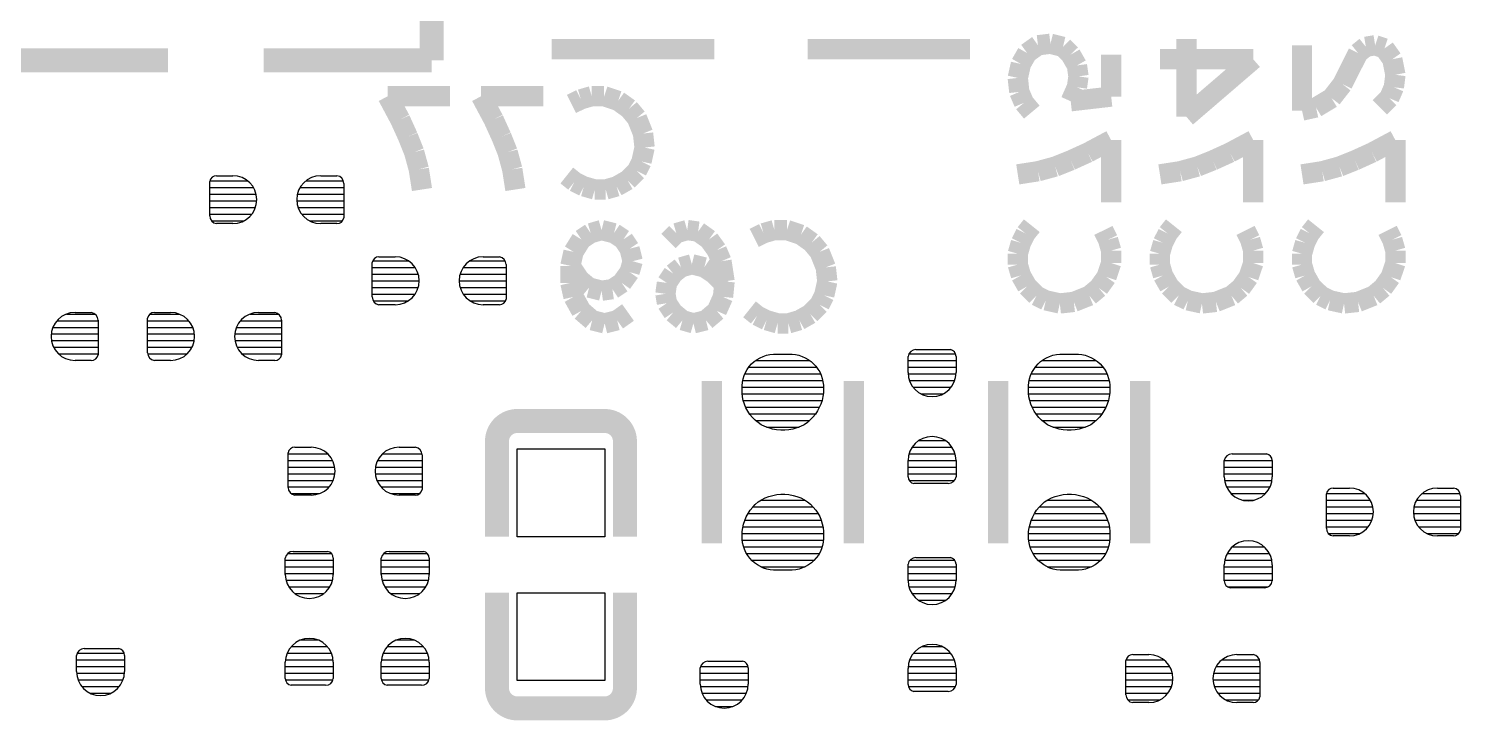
# Model space of a CAD drawing. Extents: x 175.8 to 218.8, y 273.2 to 311.2.
# Drawn here: x 199.17 to 208.13, y 287.43 to 291.76 of the extents above; entities that cross this region are included whole.
import ezdxf

# ---------------------------------------------------------------- set-up
doc = ezdxf.new("R2010")
doc.units = 0
doc.layers.add('MA_DETAILS', color=254, linetype='CONTINUOUS')

# ---------------------------------------------------------------- blocks, each defined once
blk = doc.blocks.new('FIGURE_SQUARE')
blk.add_lwpolyline([(-0.5, -0.5), (-0.5, 0.5), (0.5, 0.5), (0.5, -0.5)], close=True)

msp = doc.modelspace()

# ---------------------------------------------------------------- linework, layer by layer
at = {"layer": 'MA_DETAILS'}
for points, const_width in [([(201.695304, 292.761924), (201.695304, 291.562028)], 0.150114), ([(205.420214, 291.606732), (205.488286, 291.6555)], 0.127), ([(205.488286, 291.6555), (205.566264, 291.665152)], 0.127), ([(205.566264, 291.665152), (205.644242, 291.645848)], 0.127), ([(205.644242, 291.645848), (205.692756, 291.59708)], 0.127), ([(206.416402, 291.207698), (206.416402, 291.694362)], 0.127), ([(207.139794, 291.24656), (207.139794, 291.6555)], 0.127), ([(207.539082, 291.645848), (207.490314, 291.606732)], 0.127), ([(207.597502, 291.6555), (207.539082, 291.645848)], 0.127), ([(207.655922, 291.635942), (207.597502, 291.6555)], 0.127), ([(198.995284, 291.562028), (200.04532, 291.562028)], 0.150114), ([(201.695304, 291.562028), (200.645268, 291.562028)], 0.150114), ([(202.446636, 291.631878), (203.462636, 291.631878)], 0.127), ([(204.046836, 291.631878), (205.062836, 291.631878)], 0.127), ([(205.381352, 291.53866), (205.420214, 291.606732)], 0.127), ([(205.692756, 291.59708), (205.731872, 291.529008)], 0.127), ([(205.945994, 291.33419), (205.945994, 291.59708)], 0.127), ([(206.250794, 291.56787), (206.834994, 291.56787)], 0.127), ([(206.834994, 291.56787), (206.416402, 291.207698)], 0.127), ([(207.490314, 291.606732), (207.393032, 291.412168)], 0.127), ([(207.704436, 291.56787), (207.655922, 291.635942)], 0.127), ([(207.723994, 291.470588), (207.704436, 291.56787)], 0.127), ([(205.361794, 291.45103), (205.381352, 291.53866)], 0.127), ([(205.731872, 291.529008), (205.741524, 291.460682)], 0.127), ([(207.714342, 291.39261), (207.723994, 291.470588)], 0.127), ([(205.371446, 291.3634), (205.361794, 291.45103)], 0.127), ([(205.731872, 291.39261), (205.692756, 291.30498)], 0.127), ([(205.741524, 291.460682), (205.731872, 291.39261)], 0.127), ([(207.393032, 291.412168), (207.324706, 291.324538)], 0.127), ([(207.685132, 291.324538), (207.714342, 291.39261)], 0.127), ([(201.420222, 291.336476), (201.809858, 291.336476)], 0.127), ([(201.4982, 291.190426), (201.420222, 291.336476)], 0.127), ([(202.004676, 291.336476), (202.394312, 291.336476)], 0.127), ([(202.082654, 291.190426), (202.004676, 291.336476)], 0.127), ([(202.569826, 291.287708), (202.628246, 291.316918)], 0.127), ([(202.628246, 291.316918), (202.696318, 291.336476)], 0.127), ([(202.696318, 291.336476), (202.774296, 291.336476)], 0.127), ([(202.774296, 291.336476), (202.861926, 291.307266)], 0.127), ([(202.861926, 291.307266), (202.929998, 291.258498)], 0.127), ([(205.400656, 291.295328), (205.371446, 291.3634)], 0.127), ([(205.449424, 291.236908), (205.400656, 291.295328)], 0.127), ([(205.692756, 291.30498), (205.945994, 291.33419)], 0.127), ([(207.324706, 291.324538), (207.227424, 291.266118)], 0.127), ([(207.626712, 291.266118), (207.685132, 291.324538)], 0.127), ([(202.929998, 291.258498), (202.978766, 291.200078)], 0.127), ([(202.978766, 291.200078), (203.017628, 291.102796)], 0.127), ([(207.227424, 291.266118), (207.139794, 291.24656)], 0.127), ([(201.546968, 291.083238), (201.4982, 291.190426)], 0.127), ([(202.131422, 291.083238), (202.082654, 291.190426)], 0.127), ([(201.58583, 290.985956), (201.546968, 291.083238)], 0.127), ([(202.170284, 290.985956), (202.131422, 291.083238)], 0.127), ([(203.017628, 291.102796), (203.02728, 291.015166)], 0.127), ([(205.799944, 290.983416), (205.945994, 291.061394)], 0.127), ([(205.945994, 291.061394), (205.945994, 290.671758)], 0.127), ([(206.688944, 290.983416), (206.834994, 291.061394)], 0.127), ([(206.834994, 291.061394), (206.834994, 290.671758)], 0.127), ([(207.577944, 290.983416), (207.723994, 291.061394)], 0.127), ([(207.723994, 291.061394), (207.723994, 290.671758)], 0.127), ([(201.61504, 290.878768), (201.58583, 290.985956)], 0.127), ([(202.199494, 290.878768), (202.170284, 290.985956)], 0.127), ([(203.007976, 290.927536), (202.978766, 290.869116)], 0.127), ([(203.02728, 291.015166), (203.007976, 290.927536)], 0.127), ([(205.595474, 290.895786), (205.692756, 290.934648)], 0.127), ([(205.692756, 290.934648), (205.799944, 290.983416)], 0.127), ([(206.484474, 290.895786), (206.581756, 290.934648)], 0.127), ([(206.581756, 290.934648), (206.688944, 290.983416)], 0.127), ([(207.373474, 290.895786), (207.470756, 290.934648)], 0.127), ([(207.470756, 290.934648), (207.577944, 290.983416)], 0.127), ([(201.634598, 290.752276), (201.61504, 290.878768)], 0.127), ([(202.219052, 290.752276), (202.199494, 290.878768)], 0.127), ([(202.58913, 290.801044), (202.540616, 290.839906)], 0.127), ([(202.978766, 290.869116), (202.920346, 290.810696)], 0.127), ([(205.361794, 290.847018), (205.488286, 290.866576)], 0.127), ([(205.488286, 290.866576), (205.595474, 290.895786)], 0.127), ([(206.250794, 290.847018), (206.377286, 290.866576)], 0.127), ([(206.377286, 290.866576), (206.484474, 290.895786)], 0.127), ([(207.139794, 290.847018), (207.266286, 290.866576)], 0.127), ([(207.266286, 290.866576), (207.373474, 290.895786)], 0.127), ([(202.64755, 290.771834), (202.58913, 290.801044)], 0.127), ([(202.715876, 290.752276), (202.64755, 290.771834)], 0.127), ([(202.783948, 290.752276), (202.715876, 290.752276)], 0.127), ([(202.85202, 290.771834), (202.783948, 290.752276)], 0.127), ([(202.920346, 290.810696), (202.85202, 290.771834)], 0.127), ([(202.631548, 290.439856), (202.689968, 290.478718)], 0.127), ([(202.689968, 290.478718), (202.75804, 290.498276)], 0.127), ([(202.75804, 290.498276), (202.836018, 290.478718)], 0.127), ([(202.836018, 290.478718), (202.894438, 290.439856)], 0.127), ([(203.225654, 290.478718), (203.176886, 290.430204)], 0.127), ([(203.293726, 290.498276), (203.225654, 290.478718)], 0.127), ([(203.362052, 290.488624), (203.293726, 290.498276)], 0.127), ([(203.430124, 290.439856), (203.362052, 290.488624)], 0.127), ([(203.712826, 290.449508), (203.771246, 290.478718)], 0.127), ([(203.771246, 290.478718), (203.839318, 290.498276)], 0.127), ([(203.839318, 290.498276), (203.917296, 290.498276)], 0.127), ([(203.917296, 290.498276), (204.004926, 290.469066)], 0.127), ([(205.410562, 290.47694), (205.449424, 290.525454)], 0.127), ([(205.897226, 290.496244), (205.926436, 290.437824)], 0.127), ([(206.299562, 290.47694), (206.338424, 290.525454)], 0.127), ([(206.786226, 290.496244), (206.815436, 290.437824)], 0.127), ([(207.188562, 290.47694), (207.227424, 290.525454)], 0.127), ([(207.675226, 290.496244), (207.704436, 290.437824)], 0.127), ([(202.58278, 290.361878), (202.631548, 290.439856)], 0.127), ([(202.894438, 290.439856), (202.9333, 290.381436)], 0.127), ([(203.478892, 290.371784), (203.430124, 290.439856)], 0.127), ([(204.004926, 290.469066), (204.072998, 290.420298)], 0.127), ([(204.072998, 290.420298), (204.121766, 290.361878)], 0.127), ([(205.361794, 290.350194), (205.381352, 290.41852)], 0.127), ([(205.381352, 290.41852), (205.410562, 290.47694)], 0.127), ([(205.926436, 290.437824), (205.945994, 290.369752)], 0.127), ([(206.250794, 290.350194), (206.270352, 290.41852)], 0.127), ([(206.270352, 290.41852), (206.299562, 290.47694)], 0.127), ([(206.815436, 290.437824), (206.834994, 290.369752)], 0.127), ([(207.139794, 290.350194), (207.159352, 290.41852)], 0.127), ([(207.159352, 290.41852), (207.188562, 290.47694)], 0.127), ([(207.704436, 290.437824), (207.723994, 290.369752)], 0.127), ([(202.563222, 290.274248), (202.58278, 290.361878)], 0.127), ([(202.9333, 290.381436), (202.952858, 290.303458)], 0.127), ([(202.952858, 290.303458), (202.9333, 290.235386)], 0.127), ([(203.508102, 290.303458), (203.478892, 290.371784)], 0.127), ([(203.527406, 290.176966), (203.508102, 290.303458)], 0.127), ([(204.121766, 290.361878), (204.160628, 290.264596)], 0.127), ([(205.361794, 290.282122), (205.361794, 290.350194)], 0.127), ([(205.945994, 290.369752), (205.945994, 290.291774)], 0.127), ([(206.250794, 290.282122), (206.250794, 290.350194)], 0.127), ([(206.834994, 290.369752), (206.834994, 290.291774)], 0.127), ([(207.139794, 290.282122), (207.139794, 290.350194)], 0.127), ([(207.723994, 290.369752), (207.723994, 290.291774)], 0.127), ([(202.621642, 290.186618), (202.563222, 290.274248)], 0.127), ([(202.563222, 290.167314), (202.563222, 290.274248)], 0.127), ([(202.9333, 290.235386), (202.884532, 290.167314)], 0.127), ([(203.206096, 290.225734), (203.167234, 290.167314)], 0.127), ([(203.254864, 290.264596), (203.206096, 290.225734)], 0.127), ([(203.322936, 290.284154), (203.254864, 290.264596)], 0.127), ([(203.400914, 290.264596), (203.322936, 290.284154)], 0.127), ([(203.459334, 290.225734), (203.400914, 290.264596)], 0.127), ([(203.527406, 290.157408), (203.459334, 290.225734)], 0.127), ([(204.160628, 290.264596), (204.17028, 290.176966)], 0.127), ([(205.381352, 290.21405), (205.361794, 290.282122)], 0.127), ([(205.420214, 290.145724), (205.381352, 290.21405)], 0.127), ([(205.945994, 290.291774), (205.916784, 290.204144)], 0.127), ([(206.270352, 290.21405), (206.250794, 290.282122)], 0.127), ([(206.309214, 290.145724), (206.270352, 290.21405)], 0.127), ([(206.834994, 290.291774), (206.805784, 290.204144)], 0.127), ([(207.159352, 290.21405), (207.139794, 290.282122)], 0.127), ([(207.198214, 290.145724), (207.159352, 290.21405)], 0.127), ([(207.723994, 290.291774), (207.694784, 290.204144)], 0.127), ([(202.58278, 290.079684), (202.563222, 290.167314)], 0.127), ([(202.680062, 290.138104), (202.621642, 290.186618)], 0.127), ([(202.75804, 290.118546), (202.680062, 290.138104)], 0.127), ([(202.826112, 290.128198), (202.75804, 290.118546)], 0.127), ([(202.884532, 290.167314), (202.826112, 290.128198)], 0.127), ([(203.167234, 290.167314), (203.157582, 290.098988)], 0.127), ([(203.517754, 290.079684), (203.527406, 290.176966)], 0.127), ([(204.17028, 290.176966), (204.150976, 290.089336)], 0.127), ([(205.478634, 290.087304), (205.420214, 290.145724)], 0.127), ([(205.868016, 290.136072), (205.809596, 290.087304)], 0.127), ([(205.916784, 290.204144), (205.868016, 290.136072)], 0.127), ([(206.367634, 290.087304), (206.309214, 290.145724)], 0.127), ([(206.757016, 290.136072), (206.698596, 290.087304)], 0.127), ([(206.805784, 290.204144), (206.757016, 290.136072)], 0.127), ([(207.256634, 290.087304), (207.198214, 290.145724)], 0.127), ([(207.646016, 290.136072), (207.587596, 290.087304)], 0.127), ([(207.694784, 290.204144), (207.646016, 290.136072)], 0.127), ([(202.631548, 289.992054), (202.58278, 290.079684)], 0.127), ([(203.157582, 290.098988), (203.167234, 290.040568)], 0.127), ([(203.167234, 290.040568), (203.206096, 289.982148)], 0.127), ([(203.478892, 289.992054), (203.517754, 290.079684)], 0.127), ([(204.121766, 290.030916), (204.063346, 289.972496)], 0.127), ([(204.150976, 290.089336), (204.121766, 290.030916)], 0.127), ([(205.537054, 290.058094), (205.478634, 290.087304)], 0.127), ([(205.624684, 290.03879), (205.537054, 290.058094)], 0.127), ([(205.712314, 290.048442), (205.624684, 290.03879)], 0.127), ([(205.809596, 290.087304), (205.712314, 290.048442)], 0.127), ([(206.426054, 290.058094), (206.367634, 290.087304)], 0.127), ([(206.513684, 290.03879), (206.426054, 290.058094)], 0.127), ([(206.601314, 290.048442), (206.513684, 290.03879)], 0.127), ([(206.698596, 290.087304), (206.601314, 290.048442)], 0.127), ([(207.315054, 290.058094), (207.256634, 290.087304)], 0.127), ([(207.402684, 290.03879), (207.315054, 290.058094)], 0.127), ([(207.490314, 290.048442), (207.402684, 290.03879)], 0.127), ([(207.587596, 290.087304), (207.490314, 290.048442)], 0.127), ([(202.69962, 289.933634), (202.631548, 289.992054)], 0.127), ([(202.923648, 289.982148), (202.855322, 289.933634)], 0.127), ([(203.206096, 289.982148), (203.264516, 289.933634)], 0.127), ([(203.410566, 289.933634), (203.478892, 289.992054)], 0.127), ([(203.73213, 289.962844), (203.683616, 290.001706)], 0.127), ([(203.79055, 289.933634), (203.73213, 289.962844)], 0.127), ([(204.063346, 289.972496), (203.99502, 289.933634)], 0.127), ([(202.777598, 289.914076), (202.69962, 289.933634)], 0.127), ([(202.855322, 289.933634), (202.777598, 289.914076)], 0.127), ([(203.264516, 289.933634), (203.332842, 289.914076)], 0.127), ([(203.332842, 289.914076), (203.410566, 289.933634)], 0.127), ([(203.858876, 289.914076), (203.79055, 289.933634)], 0.127), ([(203.926948, 289.914076), (203.858876, 289.914076)], 0.127), ([(203.99502, 289.933634), (203.926948, 289.914076)], 0.127), ([(203.447396, 289.552634), (203.447396, 288.536634)], 0.127), ([(204.336396, 288.536634), (204.336396, 289.552634)], 0.127), ([(205.239112, 289.552634), (205.239112, 288.536634)], 0.127), ([(206.128112, 288.536634), (206.128112, 289.552634)], 0.127), ([(202.777344, 289.302698), (202.23099, 289.302698)], 0.150114), ([(202.10399, 289.175698), (202.10399, 288.578036)], 0.150114), ([(202.904344, 289.175698), (202.904344, 288.578036)], 0.150114), ([(202.10399, 287.629854), (202.10399, 288.227516)], 0.150114), ([(202.904344, 287.629854), (202.904344, 288.227516)], 0.150114), ([(202.23099, 287.502854), (202.777344, 287.502854)], 0.150114)]:
    msp.add_lwpolyline(points, dxfattribs=dict(at, const_width=const_width))
for points in [[(200.349612, 290.83889, 0.365699), (200.307194, 290.803076)], [(200.451212, 290.538662, 1), (200.451212, 290.83889)], [(201.001376, 290.83889, 1), (201.001376, 290.538662)], [(201.145394, 290.790376, 0.375524), (201.102976, 290.83889)], [(200.307194, 290.587176, 0.375524), (200.349612, 290.538662)], [(201.102976, 290.538662, 0.365699), (201.145394, 290.574476)], [(201.365612, 290.33089, 0.365699), (201.323194, 290.295076)], [(201.467212, 290.030662, 1), (201.467212, 290.33089)], [(202.017376, 290.33089, 1), (202.017376, 290.030662)], [(202.161394, 290.282376, 0.375524), (202.118976, 290.33089)], [(201.323194, 290.079176, 0.375524), (201.365612, 290.030662)], [(202.118976, 290.030662, 0.365699), (202.161394, 290.066476)], [(199.464168, 289.982148, 1), (199.464168, 289.68192)], [(199.608186, 289.933634, 0.375524), (199.565768, 289.982148)], [(199.960484, 289.982148, 0.365699), (199.918066, 289.946334)], [(200.062084, 289.68192, 1), (200.062084, 289.982148)], [(200.612248, 289.982148, 1), (200.612248, 289.68192)], [(200.756266, 289.933634, 0.375524), (200.713848, 289.982148)], [(204.724, 289.749484, 0.375524), (204.675486, 289.707066)], [(204.975714, 289.707066, 0.365699), (204.9399, 289.749484)], [(199.565768, 289.68192, 0.365699), (199.608186, 289.717734)], [(199.918066, 289.730434, 0.375524), (199.960484, 289.68192)], [(200.713848, 289.68192, 0.365699), (200.756266, 289.717734)], [(204.675486, 289.605466, 1), (204.975714, 289.605466)], [(204.975714, 289.055302, 1), (204.675486, 289.055302)], [(200.839578, 289.138614, 0.365699), (200.79716, 289.1028)], [(200.941178, 288.838386, 1), (200.941178, 289.138614)], [(201.491342, 289.138614, 1), (201.491342, 288.838386)], [(201.63536, 289.0901, 0.375524), (201.592942, 289.138614)], [(206.702152, 289.096704, 0.375524), (206.653638, 289.054286)], [(206.953866, 289.054286, 0.365699), (206.918052, 289.096704)], [(204.675486, 288.953702, 0.365699), (204.7113, 288.911284)], [(204.9272, 288.911284, 0.375524), (204.975714, 288.953702)], [(206.653638, 288.952686, 1), (206.953866, 288.952686)], [(200.79716, 288.8869, 0.375524), (200.839578, 288.838386)], [(201.592942, 288.838386, 0.365699), (201.63536, 288.8742)], [(207.334612, 288.88309, 0.365699), (207.292194, 288.847276)], [(207.436212, 288.582862, 1), (207.436212, 288.88309)], [(207.986376, 288.88309, 1), (207.986376, 288.582862)], [(208.130394, 288.834576, 0.375524), (208.087976, 288.88309)], [(207.292194, 288.631376, 0.375524), (207.334612, 288.582862)], [(208.087976, 288.582862, 0.365699), (208.130394, 288.618676)], [(200.828402, 288.48558, 0.375524), (200.779888, 288.443162)], [(201.080116, 288.443162, 0.365699), (201.044302, 288.48558)], [(201.428604, 288.48558, 0.375524), (201.38009, 288.443162)], [(201.680318, 288.443162, 0.365699), (201.644504, 288.48558)], [(206.953866, 288.402522, 1), (206.653638, 288.402522)], [(204.724, 288.447734, 0.375524), (204.675486, 288.405316)], [(204.975714, 288.405316, 0.365699), (204.9399, 288.447734)], [(200.779888, 288.341562, 1), (201.080116, 288.341562)], [(201.38009, 288.341562, 1), (201.680318, 288.341562)], [(204.675486, 288.303716, 1), (204.975714, 288.303716)], [(206.653638, 288.300922, 0.365699), (206.689452, 288.258504)], [(206.905352, 288.258504, 0.375524), (206.953866, 288.300922)], [(199.522334, 287.877504, 0.375524), (199.47382, 287.835086)], [(199.774048, 287.835086, 0.365699), (199.738234, 287.877504)], [(201.080116, 287.791398, 1), (200.779888, 287.791398)], [(201.680318, 287.791398, 1), (201.38009, 287.791398)], [(204.975714, 287.753552, 1), (204.675486, 287.753552)], [(203.42352, 287.798764, 0.375524), (203.375006, 287.756346)], [(203.675234, 287.756346, 0.365699), (203.63942, 287.798764)], [(206.080614, 287.839658, 0.365699), (206.038196, 287.803844)], [(206.182214, 287.53943, 1), (206.182214, 287.839658)], [(206.732378, 287.839658, 1), (206.732378, 287.53943)], [(206.876396, 287.791144, 0.375524), (206.833978, 287.839658)], [(199.47382, 287.733486, 1), (199.774048, 287.733486)], [(200.779888, 287.689798, 0.365699), (200.815702, 287.64738)], [(201.031602, 287.64738, 0.375524), (201.080116, 287.689798)], [(201.38009, 287.689798, 0.365699), (201.415904, 287.64738)], [(201.631804, 287.64738, 0.375524), (201.680318, 287.689798)], [(203.375006, 287.654746, 1), (203.675234, 287.654746)], [(204.675486, 287.651952, 0.365699), (204.7113, 287.609534)], [(204.9272, 287.609534, 0.375524), (204.975714, 287.651952)], [(206.038196, 287.587944, 0.375524), (206.080614, 287.53943)], [(206.833978, 287.53943, 0.365699), (206.876396, 287.575244)]]:
    msp.add_lwpolyline(points, format="xyb", dxfattribs=at)
for points in [[(200.349612, 290.83889), (200.451212, 290.83889)], [(201.001376, 290.83889), (201.102976, 290.83889)], [(200.307194, 290.587176), (200.307194, 290.803076)], [(200.307194, 290.76396), (200.58126, 290.76396)], [(200.307194, 290.722304), (200.597516, 290.722304)], [(200.307702, 290.805616), (200.545446, 290.805616)], [(200.855072, 290.722304), (201.145394, 290.722304)], [(200.871328, 290.76396), (201.145394, 290.76396)], [(200.907142, 290.805616), (201.142854, 290.805616)], [(201.145394, 290.790376), (201.145394, 290.574476)], [(200.307194, 290.680648), (200.601072, 290.680648)], [(200.307194, 290.638992), (200.592944, 290.638992)], [(200.851516, 290.680648), (201.145394, 290.680648)], [(200.859644, 290.638992), (201.145394, 290.638992)], [(200.307194, 290.597336), (200.570338, 290.597336)], [(200.318624, 290.55568), (200.520554, 290.55568)], [(200.88225, 290.597336), (201.145394, 290.597336)], [(200.932034, 290.55568), (201.137266, 290.55568)], [(200.451212, 290.538662), (200.349612, 290.538662)], [(201.102976, 290.538662), (201.001376, 290.538662)], [(201.323194, 290.079176), (201.323194, 290.295076)], [(201.326496, 290.305744), (201.55027, 290.305744)], [(201.365612, 290.33089), (201.467212, 290.33089)], [(201.934318, 290.305744), (202.155298, 290.305744)], [(202.017376, 290.33089), (202.118976, 290.33089)], [(202.161394, 290.282376), (202.161394, 290.066476)], [(201.323194, 290.264088), (201.59218, 290.264088)], [(201.323194, 290.222432), (201.611484, 290.222432)], [(201.873104, 290.222432), (202.161394, 290.222432)], [(201.892408, 290.264088), (202.161394, 290.264088)], [(201.323194, 290.180776), (201.617326, 290.180776)], [(201.323194, 290.13912), (201.611484, 290.13912)], [(201.323194, 290.097464), (201.59218, 290.097464)], [(201.867262, 290.180776), (202.161394, 290.180776)], [(201.873104, 290.13912), (202.161394, 290.13912)], [(201.892408, 290.097464), (202.161394, 290.097464)], [(201.32929, 290.055808), (201.55027, 290.055808)], [(201.467212, 290.030662), (201.365612, 290.030662)], [(201.934318, 290.055808), (202.158092, 290.055808)], [(202.118976, 290.030662), (202.017376, 290.030662)], [(199.351138, 289.93084), (199.608186, 289.93084)], [(199.411336, 289.972496), (199.588882, 289.972496)], [(199.464168, 289.982148), (199.565768, 289.982148)], [(199.608186, 289.933634), (199.608186, 289.717734)], [(199.918066, 289.730434), (199.918066, 289.946334)], [(199.918066, 289.93084), (200.175114, 289.93084)], [(199.93356, 289.972496), (200.114916, 289.972496)], [(199.960484, 289.982148), (200.062084, 289.982148)], [(200.499218, 289.93084), (200.756266, 289.93084)], [(200.559416, 289.972496), (200.736962, 289.972496)], [(200.612248, 289.982148), (200.713848, 289.982148)], [(200.756266, 289.933634), (200.756266, 289.717734)], [(199.314816, 289.847528), (199.608186, 289.847528)], [(199.325484, 289.889184), (199.608186, 289.889184)], [(199.918066, 289.889184), (200.200768, 289.889184)], [(199.918066, 289.847528), (200.211436, 289.847528)], [(200.462896, 289.847528), (200.756266, 289.847528)], [(200.473564, 289.889184), (200.756266, 289.889184)], [(199.31634, 289.805872), (199.608186, 289.805872)], [(199.33031, 289.764216), (199.608186, 289.764216)], [(199.918066, 289.805872), (200.209912, 289.805872)], [(199.918066, 289.764216), (200.195942, 289.764216)], [(200.46442, 289.805872), (200.756266, 289.805872)], [(200.47839, 289.764216), (200.756266, 289.764216)], [(204.724, 289.749484), (204.9399, 289.749484)], [(199.361552, 289.72256), (199.608186, 289.72256)], [(199.565768, 289.68192), (199.464168, 289.68192)], [(199.918828, 289.72256), (200.1647, 289.72256)], [(200.062084, 289.68192), (199.960484, 289.68192)], [(200.509632, 289.72256), (200.756266, 289.72256)], [(200.713848, 289.68192), (200.612248, 289.68192)], [(203.682346, 289.643566), (203.696824, 289.659822)], [(203.696824, 289.659822), (203.71308, 289.674554)], [(203.71308, 289.674554), (203.730606, 289.687254)], [(203.721716, 289.680904), (204.060806, 289.680904)], [(203.730606, 289.687254), (203.749402, 289.698176)], [(203.749402, 289.698176), (203.769214, 289.707066)], [(203.769214, 289.707066), (203.790042, 289.713924)], [(203.790042, 289.713924), (203.811378, 289.718242)], [(203.811378, 289.718242), (203.832968, 289.720528)], [(203.832968, 289.720528), (203.949554, 289.720528)], [(203.949554, 289.720528), (203.97089, 289.718496)], [(203.97089, 289.718496), (203.991972, 289.713924)], [(203.991972, 289.713924), (204.012546, 289.70732)], [(204.012546, 289.70732), (204.032104, 289.698684)], [(204.032104, 289.698684), (204.0509, 289.688016)], [(204.0509, 289.688016), (204.068426, 289.67557)], [(204.068426, 289.67557), (204.084428, 289.661346)], [(204.084428, 289.661346), (204.098906, 289.645344)], [(204.675486, 289.605466), (204.675486, 289.707066)], [(204.675486, 289.680904), (204.975714, 289.680904)], [(204.680312, 289.72256), (204.972666, 289.72256)], [(204.975714, 289.707066), (204.975714, 289.605466)], [(205.474062, 289.643566), (205.48854, 289.659822)], [(205.48854, 289.659822), (205.504796, 289.674554)], [(205.504796, 289.674554), (205.522322, 289.687254)], [(205.513432, 289.680904), (205.852522, 289.680904)], [(205.522322, 289.687254), (205.541118, 289.698176)], [(205.541118, 289.698176), (205.56093, 289.707066)], [(205.56093, 289.707066), (205.581758, 289.713924)], [(205.581758, 289.713924), (205.603094, 289.718242)], [(205.603094, 289.718242), (205.624684, 289.720528)], [(205.624684, 289.720528), (205.74127, 289.720528)], [(205.74127, 289.720528), (205.762606, 289.718496)], [(205.762606, 289.718496), (205.783688, 289.713924)], [(205.783688, 289.713924), (205.804262, 289.70732)], [(205.804262, 289.70732), (205.82382, 289.698684)], [(205.82382, 289.698684), (205.842616, 289.688016)], [(205.842616, 289.688016), (205.860142, 289.67557)], [(205.860142, 289.67557), (205.876144, 289.661346)], [(205.876144, 289.661346), (205.890622, 289.645344)], [(203.639166, 289.545268), (203.643484, 289.566604)], [(203.643484, 289.566604), (203.650088, 289.587178)], [(203.650088, 289.587178), (203.658978, 289.607244)], [(203.65466, 289.597592), (204.127862, 289.597592)], [(203.658978, 289.607244), (203.669646, 289.62604)], [(203.669646, 289.62604), (203.682346, 289.643566)], [(203.679044, 289.639248), (204.103224, 289.639248)], [(204.098906, 289.645344), (204.111606, 289.628072)], [(204.111606, 289.628072), (204.122528, 289.60953)], [(204.122528, 289.60953), (204.131672, 289.589972)], [(204.131672, 289.589972), (204.13853, 289.569652)], [(204.13853, 289.569652), (204.143102, 289.54857)], [(204.675486, 289.639248), (204.975714, 289.639248)], [(204.67574, 289.597592), (204.97546, 289.597592)], [(205.430882, 289.545268), (205.4352, 289.566604)], [(205.4352, 289.566604), (205.441804, 289.587178)], [(205.441804, 289.587178), (205.450694, 289.607244)], [(205.446376, 289.597592), (205.919578, 289.597592)], [(205.450694, 289.607244), (205.461362, 289.62604)], [(205.461362, 289.62604), (205.474062, 289.643566)], [(205.47076, 289.639248), (205.89494, 289.639248)], [(205.890622, 289.645344), (205.903322, 289.628072)], [(205.903322, 289.628072), (205.914244, 289.60953)], [(205.914244, 289.60953), (205.923388, 289.589972)], [(205.923388, 289.589972), (205.930246, 289.569652)], [(205.930246, 289.569652), (205.934818, 289.54857)], [(203.63688, 289.523678), (203.639166, 289.545268)], [(203.637134, 289.501834), (203.63688, 289.523678)], [(203.637134, 289.51428), (204.14615, 289.51428)], [(203.637388, 289.477704), (203.637134, 289.501834)], [(203.639928, 289.453828), (203.637388, 289.477704)], [(203.63815, 289.472624), (204.14488, 289.472624)], [(203.641198, 289.555936), (204.141324, 289.555936)], [(204.145642, 289.479228), (204.142594, 289.455352)], [(204.143102, 289.54857), (204.145642, 289.527234)], [(204.145642, 289.527234), (204.146912, 289.503104)], [(204.146912, 289.503104), (204.145642, 289.479228)], [(204.683868, 289.555936), (204.967332, 289.555936)], [(204.706474, 289.51428), (204.944726, 289.51428)], [(204.75575, 289.472624), (204.89545, 289.472624)], [(205.428596, 289.523678), (205.430882, 289.545268)], [(205.42885, 289.501834), (205.428596, 289.523678)], [(205.42885, 289.51428), (205.937866, 289.51428)], [(205.429104, 289.477704), (205.42885, 289.501834)], [(205.431644, 289.453828), (205.429104, 289.477704)], [(205.429866, 289.472624), (205.936596, 289.472624)], [(205.432914, 289.555936), (205.93304, 289.555936)], [(205.937358, 289.479228), (205.93431, 289.455352)], [(205.934818, 289.54857), (205.937358, 289.527234)], [(205.937358, 289.527234), (205.938628, 289.503104)], [(205.938628, 289.503104), (205.937358, 289.479228)], [(203.644754, 289.430206), (203.639928, 289.453828)], [(203.644754, 289.430968), (204.137006, 289.430968)], [(203.651866, 289.407346), (203.644754, 289.430206)], [(203.661264, 289.385248), (203.651866, 289.407346)], [(203.65974, 289.389312), (204.121512, 289.389312)], [(203.672694, 289.363912), (203.661264, 289.385248)], [(204.120242, 289.386772), (204.108812, 289.36569)], [(204.12964, 289.40887), (204.120242, 289.386772)], [(204.13726, 289.43173), (204.12964, 289.40887)], [(204.142594, 289.455352), (204.13726, 289.43173)], [(205.43647, 289.430206), (205.431644, 289.453828)], [(205.43647, 289.430968), (205.928722, 289.430968)], [(205.443582, 289.407346), (205.43647, 289.430206)], [(205.45298, 289.385248), (205.443582, 289.407346)], [(205.451456, 289.389312), (205.913228, 289.389312)], [(205.46441, 289.363912), (205.45298, 289.385248)], [(205.911958, 289.386772), (205.900528, 289.36569)], [(205.921356, 289.40887), (205.911958, 289.386772)], [(205.928976, 289.43173), (205.921356, 289.40887)], [(205.93431, 289.455352), (205.928976, 289.43173)], [(203.686156, 289.3441), (203.672694, 289.363912)], [(203.68387, 289.347656), (204.097128, 289.347656)], [(203.701396, 289.325304), (203.686156, 289.3441)], [(203.718414, 289.308286), (203.701396, 289.325304)], [(203.736956, 289.293046), (203.718414, 289.308286)], [(203.721208, 289.306), (204.060044, 289.306)], [(203.756768, 289.279584), (203.736956, 289.293046)], [(204.045566, 289.293554), (204.026008, 289.279584)], [(204.063854, 289.309302), (204.045566, 289.293554)], [(204.080364, 289.326828), (204.063854, 289.309302)], [(204.095604, 289.345624), (204.080364, 289.326828)], [(204.108812, 289.36569), (204.095604, 289.345624)], [(205.477872, 289.3441), (205.46441, 289.363912)], [(205.475586, 289.347656), (205.888844, 289.347656)], [(205.493112, 289.325304), (205.477872, 289.3441)], [(205.51013, 289.308286), (205.493112, 289.325304)], [(205.528672, 289.293046), (205.51013, 289.308286)], [(205.512924, 289.306), (205.85176, 289.306)], [(205.548484, 289.279584), (205.528672, 289.293046)], [(205.837282, 289.293554), (205.817724, 289.279584)], [(205.85557, 289.309302), (205.837282, 289.293554)], [(205.87208, 289.326828), (205.85557, 289.309302)], [(205.88732, 289.345624), (205.87208, 289.326828)], [(205.900528, 289.36569), (205.88732, 289.345624)], [(203.779628, 289.268154), (203.756768, 289.279584)], [(203.803504, 289.25901), (203.779628, 289.268154)], [(203.789788, 289.264344), (203.993242, 289.264344)], [(203.828142, 289.252152), (203.803504, 289.25901)], [(203.853288, 289.247326), (203.828142, 289.252152)], [(203.878688, 289.24504), (203.853288, 289.247326)], [(203.904088, 289.24504), (203.878688, 289.24504)], [(203.929488, 289.247326), (203.904088, 289.24504)], [(203.954634, 289.252152), (203.929488, 289.247326)], [(203.979272, 289.25901), (203.954634, 289.252152)], [(204.003148, 289.268154), (203.979272, 289.25901)], [(204.026008, 289.279584), (204.003148, 289.268154)], [(205.571344, 289.268154), (205.548484, 289.279584)], [(205.59522, 289.25901), (205.571344, 289.268154)], [(205.581504, 289.264344), (205.784958, 289.264344)], [(205.619858, 289.252152), (205.59522, 289.25901)], [(205.645004, 289.247326), (205.619858, 289.252152)], [(205.670404, 289.24504), (205.645004, 289.247326)], [(205.695804, 289.24504), (205.670404, 289.24504)], [(205.721204, 289.247326), (205.695804, 289.24504)], [(205.74635, 289.252152), (205.721204, 289.247326)], [(205.770988, 289.25901), (205.74635, 289.252152)], [(205.794864, 289.268154), (205.770988, 289.25901)], [(205.817724, 289.279584), (205.794864, 289.268154)], [(200.839578, 289.138614), (200.941178, 289.138614)], [(201.491342, 289.138614), (201.592942, 289.138614)], [(204.70114, 289.139376), (204.95006, 289.139376)], [(204.743558, 289.181032), (204.907642, 289.181032)], [(200.79716, 288.8869), (200.79716, 289.1028)], [(200.79716, 289.09772), (201.044048, 289.09772)], [(200.79716, 289.056064), (201.07529, 289.056064)], [(201.35723, 289.056064), (201.63536, 289.056064)], [(201.388472, 289.09772), (201.634598, 289.09772)], [(201.63536, 289.0901), (201.63536, 288.8742)], [(204.675486, 289.056064), (204.975714, 289.056064)], [(204.675486, 288.953702), (204.675486, 289.055302)], [(204.681582, 289.09772), (204.969618, 289.09772)], [(204.975714, 289.055302), (204.975714, 288.953702)], [(206.653638, 288.952686), (206.653638, 289.054286)], [(206.653892, 289.056064), (206.953612, 289.056064)], [(206.702152, 289.096704), (206.918052, 289.096704)], [(206.953866, 289.054286), (206.953866, 288.952686)], [(200.79716, 289.014408), (201.089006, 289.014408)], [(200.79716, 288.972752), (201.09053, 288.972752)], [(200.79716, 288.931096), (201.079862, 288.931096)], [(201.34199, 288.972752), (201.63536, 288.972752)], [(201.343514, 289.014408), (201.63536, 289.014408)], [(201.352658, 288.931096), (201.63536, 288.931096)], [(204.675486, 289.014408), (204.975714, 289.014408)], [(204.675486, 288.972752), (204.975714, 288.972752)], [(204.68209, 288.931096), (204.96657, 288.931096)], [(206.653638, 289.014408), (206.953866, 289.014408)], [(206.653638, 288.972752), (206.953866, 288.972752)], [(206.655162, 288.931096), (206.952342, 288.931096)], [(200.79716, 288.88944), (201.053954, 288.88944)], [(200.816718, 288.847784), (200.993502, 288.847784)], [(201.378566, 288.88944), (201.63536, 288.88944)], [(201.439018, 288.847784), (201.619612, 288.847784)], [(203.829158, 288.837116), (203.854304, 288.841942)], [(203.854304, 288.841942), (203.879704, 288.844228)], [(203.879704, 288.844228), (203.905104, 288.844228)], [(203.905104, 288.844228), (203.930504, 288.841942)], [(203.930504, 288.841942), (203.95565, 288.837116)], [(204.9272, 288.911284), (204.7113, 288.911284)], [(205.620874, 288.837116), (205.64602, 288.841942)], [(205.64602, 288.841942), (205.67142, 288.844228)], [(205.67142, 288.844228), (205.69682, 288.844228)], [(205.69682, 288.844228), (205.72222, 288.841942)], [(205.72222, 288.841942), (205.747366, 288.837116)], [(206.667608, 288.88944), (206.939896, 288.88944)], [(206.69631, 288.847784), (206.911194, 288.847784)], [(207.292194, 288.847784), (207.532986, 288.847784)], [(207.292194, 288.631376), (207.292194, 288.847276)], [(207.334612, 288.88309), (207.436212, 288.88309)], [(207.889602, 288.847784), (208.128616, 288.847784)], [(207.986376, 288.88309), (208.087976, 288.88309)], [(200.941178, 288.838386), (200.839578, 288.838386)], [(201.592942, 288.838386), (201.491342, 288.838386)], [(203.688188, 288.743644), (203.703428, 288.76244)], [(203.703428, 288.76244), (203.719938, 288.779966)], [(203.705206, 288.764472), (204.081888, 288.764472)], [(203.719938, 288.779966), (203.738226, 288.795714)], [(203.738226, 288.795714), (203.757784, 288.809684)], [(203.752704, 288.806128), (204.032104, 288.806128)], [(203.757784, 288.809684), (203.780644, 288.821114)], [(203.780644, 288.821114), (203.80452, 288.830258)], [(203.80452, 288.830258), (203.829158, 288.837116)], [(203.95565, 288.837116), (203.980288, 288.830258)], [(203.980288, 288.830258), (204.004164, 288.821114)], [(204.004164, 288.821114), (204.027024, 288.809684)], [(204.027024, 288.809684), (204.046836, 288.796222)], [(204.046836, 288.796222), (204.065378, 288.780982)], [(204.065378, 288.780982), (204.082396, 288.763964)], [(204.082396, 288.763964), (204.097636, 288.745168)], [(205.479904, 288.743644), (205.495144, 288.76244)], [(205.495144, 288.76244), (205.511654, 288.779966)], [(205.496922, 288.764472), (205.873604, 288.764472)], [(205.511654, 288.779966), (205.529942, 288.795714)], [(205.529942, 288.795714), (205.5495, 288.809684)], [(205.54442, 288.806128), (205.82382, 288.806128)], [(205.5495, 288.809684), (205.57236, 288.821114)], [(205.57236, 288.821114), (205.596236, 288.830258)], [(205.596236, 288.830258), (205.620874, 288.837116)], [(205.747366, 288.837116), (205.772004, 288.830258)], [(205.772004, 288.830258), (205.79588, 288.821114)], [(205.79588, 288.821114), (205.81874, 288.809684)], [(205.81874, 288.809684), (205.838552, 288.796222)], [(205.838552, 288.796222), (205.857094, 288.780982)], [(205.857094, 288.780982), (205.874112, 288.763964)], [(205.874112, 288.763964), (205.889352, 288.745168)], [(206.77124, 288.806128), (206.836264, 288.806128)], [(207.292194, 288.806128), (207.567276, 288.806128)], [(207.292194, 288.764472), (207.583024, 288.764472)], [(207.839564, 288.764472), (208.130394, 288.764472)], [(207.855312, 288.806128), (208.130394, 288.806128)], [(208.130394, 288.834576), (208.130394, 288.618676)], [(203.646532, 288.657538), (203.654152, 288.680398)], [(203.654152, 288.680398), (203.66355, 288.702496)], [(203.654406, 288.68116), (204.131926, 288.68116)], [(203.66355, 288.702496), (203.67498, 288.723578)], [(203.674472, 288.722816), (204.112368, 288.722816)], [(203.67498, 288.723578), (203.688188, 288.743644)], [(204.097636, 288.745168), (204.111098, 288.725356)], [(204.111098, 288.725356), (204.122528, 288.70402)], [(204.122528, 288.70402), (204.131926, 288.681922)], [(204.131926, 288.681922), (204.139038, 288.659062)], [(205.438248, 288.657538), (205.445868, 288.680398)], [(205.445868, 288.680398), (205.455266, 288.702496)], [(205.446122, 288.68116), (205.923642, 288.68116)], [(205.455266, 288.702496), (205.466696, 288.723578)], [(205.466188, 288.722816), (205.904084, 288.722816)], [(205.466696, 288.723578), (205.479904, 288.743644)], [(205.889352, 288.745168), (205.902814, 288.725356)], [(205.902814, 288.725356), (205.914244, 288.70402)], [(205.914244, 288.70402), (205.923642, 288.681922)], [(205.923642, 288.681922), (205.930754, 288.659062)], [(207.292194, 288.722816), (207.586072, 288.722816)], [(207.292194, 288.68116), (207.577182, 288.68116)], [(207.836516, 288.722816), (208.130394, 288.722816)], [(207.845406, 288.68116), (208.130394, 288.68116)], [(203.63688, 288.586164), (203.63815, 288.61004)], [(203.63815, 288.562034), (203.63688, 288.586164)], [(203.637388, 288.597848), (204.146404, 288.597848)], [(203.63815, 288.61004), (203.641198, 288.633916)], [(203.641198, 288.633916), (203.646532, 288.657538)], [(203.642214, 288.639504), (204.142848, 288.639504)], [(204.139038, 288.659062), (204.143864, 288.63544)], [(204.143864, 288.63544), (204.146404, 288.611564)], [(204.146404, 288.611564), (204.146658, 288.587434)], [(204.146658, 288.587434), (204.146912, 288.56559)], [(205.428596, 288.586164), (205.429866, 288.61004)], [(205.429866, 288.562034), (205.428596, 288.586164)], [(205.429104, 288.597848), (205.93812, 288.597848)], [(205.429866, 288.61004), (205.432914, 288.633916)], [(205.432914, 288.633916), (205.438248, 288.657538)], [(205.43393, 288.639504), (205.934564, 288.639504)], [(205.930754, 288.659062), (205.93558, 288.63544)], [(205.93558, 288.63544), (205.93812, 288.611564)], [(205.93812, 288.611564), (205.938374, 288.587434)], [(205.938374, 288.587434), (205.938628, 288.56559)], [(207.292194, 288.639504), (207.55356, 288.639504)], [(207.305656, 288.597848), (207.50149, 288.597848)], [(207.436212, 288.582862), (207.334612, 288.582862)], [(207.869028, 288.639504), (208.130394, 288.639504)], [(207.921098, 288.597848), (208.120488, 288.597848)], [(208.087976, 288.582862), (207.986376, 288.582862)], [(200.828402, 288.48558), (201.044302, 288.48558)], [(201.428604, 288.48558), (201.644504, 288.48558)], [(203.64069, 288.540698), (203.63815, 288.562034)], [(203.638912, 288.556192), (204.14615, 288.556192)], [(203.645262, 288.519616), (203.64069, 288.540698)], [(203.65212, 288.499296), (203.645262, 288.519616)], [(203.64704, 288.514536), (204.137768, 288.514536)], [(203.661264, 288.479738), (203.65212, 288.499296)], [(204.133704, 288.50209), (204.124814, 288.482024)], [(204.140308, 288.522664), (204.133704, 288.50209)], [(204.144626, 288.544), (204.140308, 288.522664)], [(204.146912, 288.56559), (204.144626, 288.544)], [(205.432406, 288.540698), (205.429866, 288.562034)], [(205.430628, 288.556192), (205.937866, 288.556192)], [(205.436978, 288.519616), (205.432406, 288.540698)], [(205.443836, 288.499296), (205.436978, 288.519616)], [(205.438756, 288.514536), (205.929484, 288.514536)], [(205.45298, 288.479738), (205.443836, 288.499296)], [(205.92542, 288.50209), (205.91653, 288.482024)], [(205.932024, 288.522664), (205.92542, 288.50209)], [(205.936342, 288.544), (205.932024, 288.522664)], [(205.938628, 288.56559), (205.936342, 288.544)], [(206.70393, 288.514536), (206.903574, 288.514536)], [(200.779888, 288.341562), (200.779888, 288.443162)], [(200.779888, 288.431224), (201.080116, 288.431224)], [(200.795636, 288.47288), (201.068178, 288.47288)], [(201.080116, 288.443162), (201.080116, 288.341562)], [(201.38009, 288.341562), (201.38009, 288.443162)], [(201.38009, 288.431224), (201.680318, 288.431224)], [(201.395838, 288.47288), (201.66838, 288.47288)], [(201.680318, 288.443162), (201.680318, 288.341562)], [(203.672186, 288.461196), (203.661264, 288.479738)], [(203.665328, 288.47288), (204.119734, 288.47288)], [(203.684886, 288.443924), (203.672186, 288.461196)], [(203.699364, 288.427922), (203.684886, 288.443924)], [(203.69657, 288.431224), (204.088746, 288.431224)], [(203.715366, 288.413698), (203.699364, 288.427922)], [(203.732892, 288.401252), (203.715366, 288.413698)], [(203.751688, 288.390584), (203.732892, 288.401252)], [(204.053186, 288.402014), (204.03439, 288.391092)], [(204.070712, 288.414714), (204.053186, 288.402014)], [(204.086968, 288.429446), (204.070712, 288.414714)], [(204.101446, 288.445702), (204.086968, 288.429446)], [(204.114146, 288.463228), (204.101446, 288.445702)], [(204.124814, 288.482024), (204.114146, 288.463228)], [(204.675486, 288.303716), (204.675486, 288.405316)], [(204.687424, 288.431224), (204.966824, 288.431224)], [(204.724, 288.447734), (204.9399, 288.447734)], [(204.975714, 288.405316), (204.975714, 288.303716)], [(205.463902, 288.461196), (205.45298, 288.479738)], [(205.457044, 288.47288), (205.91145, 288.47288)], [(205.476602, 288.443924), (205.463902, 288.461196)], [(205.49108, 288.427922), (205.476602, 288.443924)], [(205.488286, 288.431224), (205.880462, 288.431224)], [(205.507082, 288.413698), (205.49108, 288.427922)], [(205.524608, 288.401252), (205.507082, 288.413698)], [(205.543404, 288.390584), (205.524608, 288.401252)], [(205.844902, 288.402014), (205.826106, 288.391092)], [(205.862428, 288.414714), (205.844902, 288.402014)], [(205.878684, 288.429446), (205.862428, 288.414714)], [(205.893162, 288.445702), (205.878684, 288.429446)], [(205.905862, 288.463228), (205.893162, 288.445702)], [(205.91653, 288.482024), (205.905862, 288.463228)], [(206.653638, 288.300922), (206.653638, 288.402522)], [(206.656432, 288.431224), (206.951072, 288.431224)], [(206.671164, 288.47288), (206.93634, 288.47288)], [(206.953866, 288.402522), (206.953866, 288.300922)], [(200.779888, 288.389568), (201.080116, 288.389568)], [(200.779888, 288.347912), (201.080116, 288.347912)], [(200.784206, 288.306256), (201.075798, 288.306256)], [(201.38009, 288.389568), (201.680318, 288.389568)], [(201.38009, 288.347912), (201.680318, 288.347912)], [(201.384408, 288.306256), (201.676, 288.306256)], [(203.771246, 288.381948), (203.751688, 288.390584)], [(203.754228, 288.389568), (204.031088, 288.389568)], [(203.79182, 288.375344), (203.771246, 288.381948)], [(203.812902, 288.370772), (203.79182, 288.375344)], [(203.834238, 288.36874), (203.812902, 288.370772)], [(203.950824, 288.36874), (203.834238, 288.36874)], [(203.972414, 288.371026), (203.950824, 288.36874)], [(203.99375, 288.375344), (203.972414, 288.371026)], [(204.014578, 288.382202), (203.99375, 288.375344)], [(204.03439, 288.391092), (204.014578, 288.382202)], [(204.675486, 288.389568), (204.975714, 288.389568)], [(204.675486, 288.347912), (204.975714, 288.347912)], [(204.675486, 288.306256), (204.975714, 288.306256)], [(205.562962, 288.381948), (205.543404, 288.390584)], [(205.545944, 288.389568), (205.822804, 288.389568)], [(205.583536, 288.375344), (205.562962, 288.381948)], [(205.604618, 288.370772), (205.583536, 288.375344)], [(205.625954, 288.36874), (205.604618, 288.370772)], [(205.74254, 288.36874), (205.625954, 288.36874)], [(205.76413, 288.371026), (205.74254, 288.36874)], [(205.785466, 288.375344), (205.76413, 288.371026)], [(205.806294, 288.382202), (205.785466, 288.375344)], [(205.826106, 288.391092), (205.806294, 288.382202)], [(206.653638, 288.389568), (206.953866, 288.389568)], [(206.653638, 288.347912), (206.953866, 288.347912)], [(206.653638, 288.306256), (206.953866, 288.306256)], [(200.801224, 288.2646), (201.05878, 288.2646)], [(200.838054, 288.222944), (201.02195, 288.222944)], [(201.401426, 288.2646), (201.658982, 288.2646)], [(201.438256, 288.222944), (201.622152, 288.222944)], [(204.680566, 288.2646), (204.970634, 288.2646)], [(204.699108, 288.222944), (204.952092, 288.222944)], [(206.673704, 288.2646), (206.928974, 288.2646)], [(206.905352, 288.258504), (206.689452, 288.258504)], [(204.738732, 288.181288), (204.912468, 288.181288)], [(199.522334, 287.877504), (199.738234, 287.877504)], [(200.816464, 287.889696), (201.04354, 287.889696)], [(200.875646, 287.931352), (200.984358, 287.931352)], [(201.416666, 287.889696), (201.643742, 287.889696)], [(201.475848, 287.931352), (201.58456, 287.931352)], [(204.762354, 287.889696), (204.888846, 287.889696)], [(199.47382, 287.733486), (199.47382, 287.835086)], [(199.47382, 287.806384), (199.774048, 287.806384)], [(199.477376, 287.84804), (199.772016, 287.84804)], [(199.774048, 287.835086), (199.774048, 287.733486)], [(200.779888, 287.689798), (200.779888, 287.791398)], [(200.78065, 287.806384), (201.079354, 287.806384)], [(200.791064, 287.84804), (201.06894, 287.84804)], [(201.080116, 287.791398), (201.080116, 287.689798)], [(201.38009, 287.689798), (201.38009, 287.791398)], [(201.380852, 287.806384), (201.679556, 287.806384)], [(201.391266, 287.84804), (201.669142, 287.84804)], [(201.680318, 287.791398), (201.680318, 287.689798)], [(203.42352, 287.798764), (203.63942, 287.798764)], [(204.685138, 287.806384), (204.966062, 287.806384)], [(204.709014, 287.84804), (204.942186, 287.84804)], [(206.038196, 287.587944), (206.038196, 287.803844)], [(206.038704, 287.806384), (206.276448, 287.806384)], [(206.080614, 287.839658), (206.182214, 287.839658)], [(206.638144, 287.806384), (206.873856, 287.806384)], [(206.732378, 287.839658), (206.833978, 287.839658)], [(206.876396, 287.791144), (206.876396, 287.575244)], [(199.47382, 287.764728), (199.774048, 287.764728)], [(199.474074, 287.723072), (199.773794, 287.723072)], [(199.483218, 287.681416), (199.76465, 287.681416)], [(200.779888, 287.764728), (201.080116, 287.764728)], [(200.779888, 287.723072), (201.080116, 287.723072)], [(200.780904, 287.681416), (201.078084, 287.681416)], [(201.38009, 287.764728), (201.680318, 287.764728)], [(201.38009, 287.723072), (201.680318, 287.723072)], [(201.381106, 287.681416), (201.678286, 287.681416)], [(203.375006, 287.654746), (203.375006, 287.756346)], [(203.375006, 287.723072), (203.675234, 287.723072)], [(203.375006, 287.681416), (203.675234, 287.681416)], [(203.377038, 287.764728), (203.674218, 287.764728)], [(203.675234, 287.756346), (203.675234, 287.654746)], [(204.675486, 287.651952), (204.675486, 287.753552)], [(204.675486, 287.723072), (204.975714, 287.723072)], [(204.675486, 287.681416), (204.975714, 287.681416)], [(204.675994, 287.764728), (204.975206, 287.764728)], [(204.975714, 287.753552), (204.975714, 287.651952)], [(206.038196, 287.764728), (206.312262, 287.764728)], [(206.038196, 287.723072), (206.328518, 287.723072)], [(206.038196, 287.681416), (206.332074, 287.681416)], [(206.582518, 287.681416), (206.876396, 287.681416)], [(206.586074, 287.723072), (206.876396, 287.723072)], [(206.60233, 287.764728), (206.876396, 287.764728)], [(199.506586, 287.63976), (199.741282, 287.63976)], [(199.559164, 287.598104), (199.688704, 287.598104)], [(201.031602, 287.64738), (200.815702, 287.64738)], [(201.631804, 287.64738), (201.415904, 287.64738)], [(203.375768, 287.63976), (203.674472, 287.63976)], [(203.386182, 287.598104), (203.664058, 287.598104)], [(204.677264, 287.63976), (204.972412, 287.63976)], [(204.9272, 287.609534), (204.7113, 287.609534)], [(206.038196, 287.63976), (206.323946, 287.63976)], [(206.038196, 287.598104), (206.30134, 287.598104)], [(206.590646, 287.63976), (206.876396, 287.63976)], [(206.613252, 287.598104), (206.876396, 287.598104)], [(203.411582, 287.556448), (203.638658, 287.556448)], [(203.470764, 287.514792), (203.579476, 287.514792)], [(206.049626, 287.556448), (206.251556, 287.556448)], [(206.182214, 287.53943), (206.080614, 287.53943)], [(206.663036, 287.556448), (206.868268, 287.556448)], [(206.833978, 287.53943), (206.732378, 287.53943)]]:
    msp.add_lwpolyline(points, dxfattribs=at)
at = {"layer": 'MA_DETAILS', "const_width": 0.150114}
for points in [[(202.23099, 289.302698, 0.414214), (202.10399, 289.175698)], [(202.904344, 289.175698, 0.414214), (202.777344, 289.302698)], [(202.10399, 287.629854, 0.414214), (202.23099, 287.502854)], [(202.777344, 287.502854, 0.414214), (202.904344, 287.629854)]]:
    msp.add_lwpolyline(points, format="xyb", dxfattribs=at)

# ---------------------------------------------------------------- block references
at = {"layer": 'MA_DETAILS', "xscale": 0.54991, "yscale": 0.54991}
for p in [(202.504294, 288.852864), (202.504294, 287.952688)]:
    msp.add_blockref('FIGURE_SQUARE', p, dxfattribs=at)

doc.saveas('drawing.dxf')
